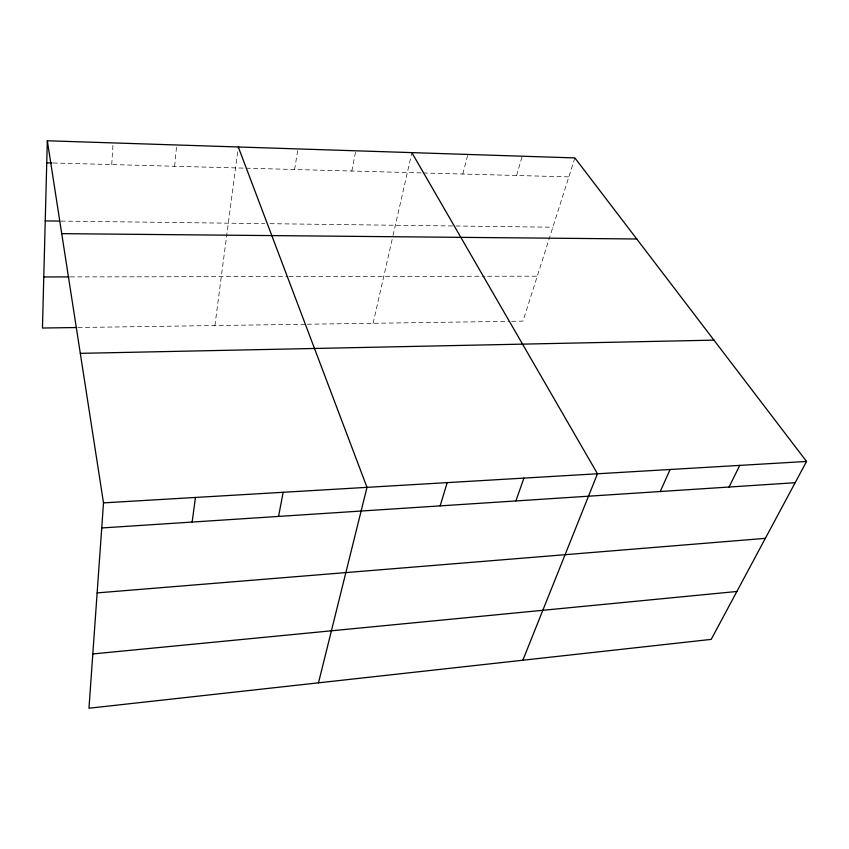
<?xml version="1.0" encoding="UTF-8"?>
<svg xmlns="http://www.w3.org/2000/svg" width="849" height="849" viewBox="0 0 849 849"><rect width="100%" height="100%" fill="white"/><g stroke="black" fill="none" stroke-linecap="round" stroke-linejoin="round"><path stroke-width="0.64" stroke-dasharray="4.25 3.18" d="M111.728 164.568L113.076 142.919M174.629 166.266L176.698 144.977M214.903 325.549L238.123 148.288M294.592 169.503L297.967 148.925M351.826 171.042L355.795 150.804M373.114 323.289L392.758 236.765M393.045 235.481L411.585 153.871M462.822 174.034L467.884 154.444M516.627 175.488L522.188 156.205M574.879 157.925L522.995 321.134L511.183 321.304M77.959 327.512L306.033 324.244M307.349 324.222L509.867 321.325M70.287 276.912L287.599 276.572M288.915 276.562L484.938 276.254M487.559 276.254L537.29 276.18M60.969 221.09L264.814 223.627M270.035 223.69L454.671 225.993M455.977 226.004L552.858 227.214M53.243 162.987L244.745 168.155M246.051 168.187L421.868 172.931M423.195 172.973L568.851 176.9"/><path stroke-width="1.27" d="M47.321 140.775L103.504 502.873L88.975 708.225L711.207 639.393L806.55 461.453L574.879 157.925L47.321 140.775L42.45 328.022L76.643 327.534M192.161 522.061L195.44 497.45M278.536 516.425L283.173 492.282M318.502 682.829L367.001 487.347L238.304 146.983M440.164 505.877L447.179 482.625M515.895 500.942L523.929 478.104M522.846 660.225L597.473 473.763L411.861 152.629M660.246 491.518L670.105 469.486M729.068 487.029L739.734 465.39M92.817 653.942L736.879 591.477M97.136 592.899L765.342 538.351M101.731 527.961L795.152 482.72M103.504 502.873L806.55 461.453M80.305 353.354L713.956 340.141M43.777 276.954L68.96 276.912M61.722 233.645L636.75 238.983M45.23 220.899L59.663 221.08M46.748 162.817L51.938 162.955"/></g></svg>
